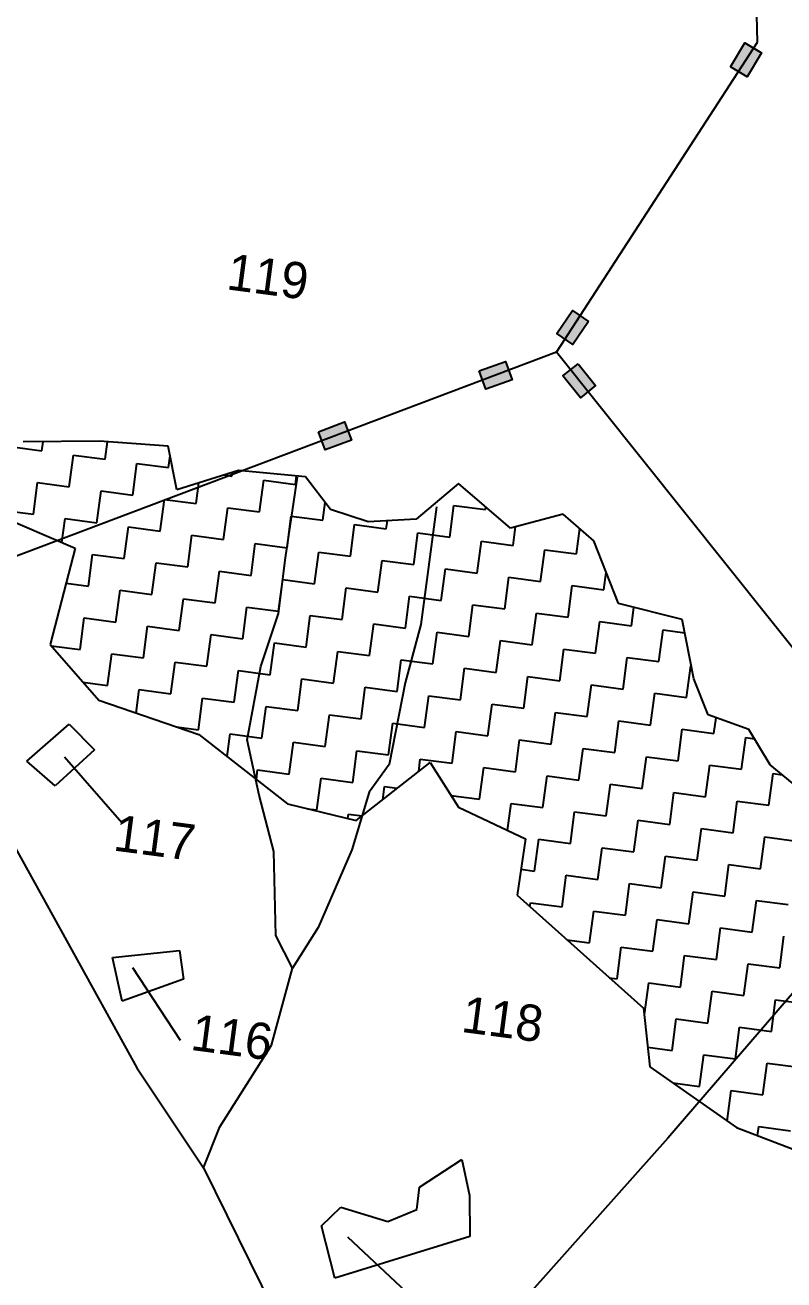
# Model space of a CAD drawing. Header units: metres. Extents: x 291537 to 296393, y 1982960 to 1986703.
# Drawn here: x 292059 to 292446, y 1984246 to 1984887 of the extents above; entities that cross this region are included whole.
import ezdxf

# ---------------------------------------------------------------- set-up
doc = ezdxf.new("R2010")
doc.units = ezdxf.units.M
for name, color, linetype in [('LINE_WATER', 4, 'Continuous'), ('POLY_HATCH', 12, 'Continuous'), ('POLY_PARCEL', 6, 'Continuous'), ('TEXT_PARCEL', 7, 'Continuous'), ('V_BOUND_LINE', 7, 'Continuous')]:
    doc.layers.add(name, color=color, linetype=linetype)
doc.styles.get("Standard").update_dxf_attribs({"font": 'simplex.shx'})
doc.styles.add('TEXT_MAP', font='')
doc.styles.get('TEXT_MAP').set_extended_font_data('Kruti Dev 050')
doc.dimstyles.get("Standard").update_dxf_attribs({"dimtxt": 0.18, "dimasz": 0.18, "dimexe": 0.18, "dimexo": 0.0625, "dimgap": 0.09, "dimtad": 0, "dimtih": 1, "dimtoh": 1, "dimdec": 4, "dimzin": 0, "dimdsep": 46, "dimtxsty": 'Standard', "dimcen": 0.09, "dimadec": 0, "dimazin": 0, "dimtfac": 1, "dimtdec": 4, "dimtofl": 0, "dimtmove": 0, "dimatfit": 3, "dimfxl": 1, "dimtolj": 1, "dimtzin": 0, "dimarcsym": 0})

msp = doc.modelspace()

# ---------------------------------------------------------------- hatches: boundary and pattern name
for points in [[(292434.77, 1984872.94), (292426.27, 1984878.02), (292418.92, 1984865.73), (292427.43, 1984860.65)], [(292330.21, 1984729.58), (292338.4, 1984724), (292346.47, 1984735.83), (292338.28, 1984741.41)], [(292307.37, 1984706.02), (292304.04, 1984715.35), (292290.56, 1984710.54), (292293.89, 1984701.21)], [(292342.33, 1984696.82), (292350.07, 1984703), (292341.13, 1984714.19), (292333.39, 1984708.01)], [(292225.32, 1984675.23), (292221.83, 1984684.5), (292208.43, 1984679.45), (292211.92, 1984670.18)]]:
    msp.add_hatch(color=256).paths.add_polyline_path(points)

# ---------------------------------------------------------------- linework, layer by layer
for points in [[(292418.92, 1984865.73), (292426.27, 1984878.02), (292434.77, 1984872.94), (292427.43, 1984860.65)], [(292346.47, 1984735.83), (292338.4, 1984724), (292330.21, 1984729.58), (292338.28, 1984741.41)], [(292290.56, 1984710.54), (292304.04, 1984715.35), (292307.37, 1984706.02), (292293.89, 1984701.21)], [(292341.13, 1984714.19), (292350.07, 1984703), (292342.33, 1984696.82), (292333.39, 1984708.01)], [(292208.43, 1984679.45), (292221.83, 1984684.5), (292225.32, 1984675.23), (292211.92, 1984670.18)]]:
    msp.add_lwpolyline(points, close=True)
at = {"layer": 'LINE_WATER'}
for p, q in [((292191.66, 1984615.1), (292197.71, 1984656.24)), ((292268.72, 1984641.17), (292260.76, 1984581.03)), ((292188.09, 1984586.6), (292191.66, 1984615.1)), ((292179.05, 1984559.63), (292188.09, 1984586.6)), ((292260.76, 1984581.03), (292252.77, 1984551.29)), ((292172.05, 1984522.05), (292179.05, 1984559.63)), ((292252.77, 1984551.29), (292244.62, 1984509.61)), ((292178.26, 1984493.88), (292172.05, 1984522.05)), ((292244.62, 1984509.61), (292234.42, 1984495.36)), ((292185.61, 1984465.14), (292178.26, 1984493.88)), ((292234.42, 1984495.36), (292225.46, 1984465.95)), ((292186.62, 1984422.25), (292185.61, 1984465.14)), ((292225.46, 1984465.95), (292208.24, 1984426.28)), ((292195.16, 1984405.52), (292186.62, 1984422.25)), ((292208.24, 1984426.28), (292195.16, 1984405.52)), ((292184.48, 1984366.21), (292195.16, 1984405.52)), ((292158.08, 1984324.51), (292184.48, 1984366.21)), ((292184.48, 1984366.21), (292184.48, 1984366.21)), ((292149.73, 1984303.59), (292158.08, 1984324.51))]:
    msp.add_line(p, q, dxfattribs=at)
at = {"layer": 'POLY_HATCH', "linetype": 'Continuous'}
for p, q in [((292050.94, 1984671.84), (292067.14, 1984669.7)), ((292067.14, 1984669.7), (292067.75, 1984674.35)), ((292099.52, 1984665.41), (292100.71, 1984674.35)), ((292081.19, 1984651.36), (292083.33, 1984667.55)), ((292083.33, 1984667.55), (292099.52, 1984665.41)), ((292131.91, 1984661.13), (292132.71, 1984667.14)), ((292113.57, 1984647.08), (292115.72, 1984663.27)), ((292115.72, 1984663.27), (292131.91, 1984661.13)), ((292164.3, 1984656.84), (292164.54, 1984658.7)), ((292062.85, 1984637.31), (292064.99, 1984653.5)), ((292064.99, 1984653.5), (292081.19, 1984651.36)), ((292145.96, 1984642.79), (292147.35, 1984653.32)), ((292160.29, 1984657.37), (292164.3, 1984656.84)), ((292178.35, 1984638.51), (292180.49, 1984654.7)), ((292180.49, 1984654.7), (292196.68, 1984652.56)), ((292196.68, 1984652.56), (292197.25, 1984656.89)), ((292095.24, 1984633.02), (292097.38, 1984649.22)), ((292097.38, 1984649.22), (292113.57, 1984647.08)), ((292046.66, 1984639.45), (292062.85, 1984637.31)), ((292127.62, 1984628.74), (292129.77, 1984644.93)), ((292129.77, 1984644.93), (292145.96, 1984642.79)), ((292160.01, 1984624.45), (292162.15, 1984640.65)), ((292162.15, 1984640.65), (292178.35, 1984638.51)), ((292210.73, 1984634.22), (292211.94, 1984643.33)), ((292275.5, 1984625.65), (292277.65, 1984641.84)), ((292277.65, 1984641.84), (292293.84, 1984639.7)), ((292293.84, 1984639.7), (292294.01, 1984640.95)), ((292077.41, 1984622.85), (292079.04, 1984635.17)), ((292079.04, 1984635.17), (292095.24, 1984633.02)), ((292192.4, 1984620.17), (292194.54, 1984636.36)), ((292194.54, 1984636.36), (292210.73, 1984634.22)), ((292243.12, 1984629.94), (292243.66, 1984634.01)), ((292109.29, 1984614.69), (292111.43, 1984630.88)), ((292111.43, 1984630.88), (292127.62, 1984628.74)), ((292141.67, 1984610.4), (292143.82, 1984626.6)), ((292143.82, 1984626.6), (292160.01, 1984624.45)), ((292224.78, 1984615.88), (292226.93, 1984632.08)), ((292226.93, 1984632.08), (292243.12, 1984629.94)), ((292257.17, 1984611.6), (292259.31, 1984627.79)), ((292259.31, 1984627.79), (292275.5, 1984625.65)), ((292307.89, 1984621.37), (292309.15, 1984630.92)), ((292340.28, 1984617.08), (292341.99, 1984629.99)), ((292174.06, 1984606.12), (292176.2, 1984622.31)), ((292176.2, 1984622.31), (292192.4, 1984620.17)), ((292289.56, 1984607.31), (292291.7, 1984623.51)), ((292291.7, 1984623.51), (292307.89, 1984621.37)), ((292090.95, 1984600.64), (292093.1, 1984616.83)), ((292093.1, 1984616.83), (292109.29, 1984614.69)), ((292206.45, 1984601.83), (292208.59, 1984618.03)), ((292208.59, 1984618.03), (292224.78, 1984615.88)), ((292238.83, 1984597.55), (292240.98, 1984613.74)), ((292240.98, 1984613.74), (292257.17, 1984611.6)), ((292321.94, 1984603.03), (292324.08, 1984619.22)), ((292324.08, 1984619.22), (292340.28, 1984617.08)), ((292123.34, 1984596.35), (292125.48, 1984612.55)), ((292125.48, 1984612.55), (292141.67, 1984610.4)), ((292155.73, 1984592.07), (292157.87, 1984608.26)), ((292157.87, 1984608.26), (292174.06, 1984606.12)), ((292271.22, 1984593.26), (292273.36, 1984609.46)), ((292273.36, 1984609.46), (292289.56, 1984607.31)), ((292354.33, 1984598.74), (292355.5, 1984607.61)), ((292079.57, 1984602.14), (292090.95, 1984600.64)), ((292188.11, 1984587.78), (292190.25, 1984603.98)), ((292190.25, 1984603.98), (292206.45, 1984601.83)), ((292303.61, 1984588.98), (292305.75, 1984605.17)), ((292305.75, 1984605.17), (292321.94, 1984603.03)), ((292335.99, 1984584.69), (292338.13, 1984600.89)), ((292338.13, 1984600.89), (292354.33, 1984598.74)), ((292105, 1984582.3), (292107.15, 1984598.5)), ((292107.15, 1984598.5), (292123.34, 1984596.35)), ((292220.5, 1984583.5), (292222.64, 1984599.69)), ((292222.64, 1984599.69), (292238.83, 1984597.55)), ((292252.88, 1984579.21), (292255.03, 1984595.41)), ((292255.03, 1984595.41), (292271.22, 1984593.26)), ((292137.39, 1984578.02), (292139.53, 1984594.21)), ((292139.53, 1984594.21), (292155.73, 1984592.07)), ((292169.78, 1984573.73), (292171.92, 1984589.93)), ((292171.92, 1984589.93), (292188.11, 1984587.78)), ((292285.27, 1984574.93), (292287.41, 1984591.12)), ((292287.41, 1984591.12), (292303.61, 1984588.98)), ((292368.38, 1984580.41), (292369.62, 1984589.77)), ((292086.67, 1984568.25), (292088.81, 1984584.45)), ((292088.81, 1984584.45), (292105, 1984582.3)), ((292202.16, 1984569.45), (292204.3, 1984585.64)), ((292204.3, 1984585.64), (292220.5, 1984583.5)), ((292317.66, 1984570.64), (292319.8, 1984586.84)), ((292319.8, 1984586.84), (292335.99, 1984584.69)), ((292350.04, 1984566.36), (292352.19, 1984582.55)), ((292352.19, 1984582.55), (292368.38, 1984580.41)), ((292119.05, 1984563.97), (292121.2, 1984580.16)), ((292121.2, 1984580.16), (292137.39, 1984578.02)), ((292151.44, 1984559.68), (292153.58, 1984575.88)), ((292153.58, 1984575.88), (292169.78, 1984573.73)), ((292234.55, 1984565.16), (292236.69, 1984581.36)), ((292236.69, 1984581.36), (292252.88, 1984579.21)), ((292266.93, 1984560.88), (292269.08, 1984577.07)), ((292269.08, 1984577.07), (292285.27, 1984574.93)), ((292382.43, 1984562.07), (292384.57, 1984578.27)), ((292384.57, 1984578.27), (292395.65, 1984576.8)), ((292071.87, 1984570.21), (292086.67, 1984568.25)), ((292183.83, 1984555.4), (292185.97, 1984571.59)), ((292185.97, 1984571.59), (292202.16, 1984569.45)), ((292299.32, 1984556.59), (292301.46, 1984572.79)), ((292301.46, 1984572.79), (292317.66, 1984570.64)), ((292100.72, 1984549.92), (292102.86, 1984566.11)), ((292102.86, 1984566.11), (292119.05, 1984563.97)), ((292216.21, 1984551.11), (292218.36, 1984567.31)), ((292218.36, 1984567.31), (292234.55, 1984565.16)), ((292248.6, 1984546.83), (292250.74, 1984563.02)), ((292250.74, 1984563.02), (292266.93, 1984560.88)), ((292331.71, 1984552.31), (292333.85, 1984568.5)), ((292333.85, 1984568.5), (292350.04, 1984566.36)), ((292364.09, 1984548.02), (292366.24, 1984564.22)), ((292366.24, 1984564.22), (292382.43, 1984562.07)), ((292133.1, 1984545.63), (292135.25, 1984561.82)), ((292135.25, 1984561.82), (292151.44, 1984559.68)), ((292165.49, 1984541.35), (292167.63, 1984557.54)), ((292167.63, 1984557.54), (292183.83, 1984555.4)), ((292280.99, 1984542.54), (292283.13, 1984558.74)), ((292283.13, 1984558.74), (292299.32, 1984556.59)), ((292396.48, 1984543.74), (292398.62, 1984559.93)), ((292398.62, 1984559.93), (292398.91, 1984559.89)), ((292088.13, 1984551.58), (292100.72, 1984549.92)), ((292197.88, 1984537.06), (292200.02, 1984553.25)), ((292200.02, 1984553.25), (292216.21, 1984551.11)), ((292313.37, 1984538.26), (292315.51, 1984554.45)), ((292315.51, 1984554.45), (292331.71, 1984552.31)), ((292345.76, 1984533.97), (292347.9, 1984550.17)), ((292347.9, 1984550.17), (292364.09, 1984548.02)), ((292115.33, 1984535.81), (292116.91, 1984547.77)), ((292116.91, 1984547.77), (292133.1, 1984545.63)), ((292147.16, 1984527.3), (292149.3, 1984543.49)), ((292149.3, 1984543.49), (292165.49, 1984541.35)), ((292230.26, 1984532.78), (292232.41, 1984548.97)), ((292232.41, 1984548.97), (292248.6, 1984546.83)), ((292262.65, 1984528.49), (292264.79, 1984544.68)), ((292264.79, 1984544.68), (292280.99, 1984542.54)), ((292378.14, 1984529.69), (292380.29, 1984545.88)), ((292380.29, 1984545.88), (292396.48, 1984543.74)), ((292179.54, 1984523.01), (292181.68, 1984539.2)), ((292181.68, 1984539.2), (292197.88, 1984537.06)), ((292295.04, 1984524.21), (292297.18, 1984540.4)), ((292297.18, 1984540.4), (292313.37, 1984538.26)), ((292211.93, 1984518.73), (292214.07, 1984534.92)), ((292214.07, 1984534.92), (292230.26, 1984532.78)), ((292244.31, 1984514.44), (292246.46, 1984530.63)), ((292246.46, 1984530.63), (292262.65, 1984528.49)), ((292327.42, 1984519.92), (292329.56, 1984536.11)), ((292329.56, 1984536.11), (292345.76, 1984533.97)), ((292359.81, 1984515.64), (292361.95, 1984531.83)), ((292361.95, 1984531.83), (292378.14, 1984529.69)), ((292410.53, 1984525.4), (292411.59, 1984533.43)), ((292135.92, 1984528.78), (292147.16, 1984527.3)), ((292161.81, 1984513.54), (292163.35, 1984525.15)), ((292163.35, 1984525.15), (292179.54, 1984523.01)), ((292276.7, 1984510.16), (292278.84, 1984526.35)), ((292278.84, 1984526.35), (292295.04, 1984524.21)), ((292392.19, 1984511.35), (292394.34, 1984527.54)), ((292394.34, 1984527.54), (292410.53, 1984525.4)), ((292193.59, 1984504.68), (292195.73, 1984520.87)), ((292195.73, 1984520.87), (292211.93, 1984518.73)), ((292309.09, 1984505.87), (292311.23, 1984522.06)), ((292311.23, 1984522.06), (292327.42, 1984519.92)), ((292341.47, 1984501.59), (292343.62, 1984517.78)), ((292343.62, 1984517.78), (292359.81, 1984515.64)), ((292424.58, 1984507.07), (292426.72, 1984523.26)), ((292426.72, 1984523.26), (292431.21, 1984522.67)), ((292225.98, 1984500.39), (292228.12, 1984516.58)), ((292228.12, 1984516.58), (292244.31, 1984514.44)), ((292259.67, 1984505.99), (292260.51, 1984512.3)), ((292260.51, 1984512.3), (292276.7, 1984510.16)), ((292373.86, 1984497.3), (292376, 1984513.49)), ((292376, 1984513.49), (292392.19, 1984511.35)), ((292176.74, 1984501.86), (292177.4, 1984506.82)), ((292177.4, 1984506.82), (292193.59, 1984504.68)), ((292290.75, 1984491.82), (292292.89, 1984508.01)), ((292292.89, 1984508.01), (292309.09, 1984505.87)), ((292406.25, 1984493.02), (292408.39, 1984509.21)), ((292408.39, 1984509.21), (292424.58, 1984507.07)), ((292438.63, 1984488.73), (292440.77, 1984504.92)), ((292440.77, 1984504.92), (292445.37, 1984504.32)), ((292207.64, 1984486.34), (292209.79, 1984502.53)), ((292209.79, 1984502.53), (292225.98, 1984500.39)), ((292241.28, 1984491.54), (292242.17, 1984498.25)), ((292242.17, 1984498.25), (292248.71, 1984497.38)), ((292323.14, 1984487.54), (292325.28, 1984503.73)), ((292325.28, 1984503.73), (292341.47, 1984501.59)), ((292355.52, 1984483.25), (292357.67, 1984499.44)), ((292357.67, 1984499.44), (292373.86, 1984497.3)), ((292276.13, 1984493.76), (292290.75, 1984491.82)), ((292387.91, 1984478.97), (292390.05, 1984495.16)), ((292390.05, 1984495.16), (292406.25, 1984493.02)), ((292202.81, 1984486.98), (292207.64, 1984486.34)), ((292305.12, 1984475.9), (292306.94, 1984489.68)), ((292306.94, 1984489.68), (292323.14, 1984487.54)), ((292337.19, 1984469.2), (292339.33, 1984485.39)), ((292339.33, 1984485.39), (292355.52, 1984483.25)), ((292420.3, 1984474.68), (292422.44, 1984490.87)), ((292422.44, 1984490.87), (292438.63, 1984488.73)), ((292223.54, 1984481.97), (292223.84, 1984484.2)), ((292223.84, 1984484.2), (292230.77, 1984483.28)), ((292369.57, 1984464.91), (292371.72, 1984481.11)), ((292371.72, 1984481.11), (292387.91, 1984478.97)), ((292401.96, 1984460.63), (292404.1, 1984476.82)), ((292404.1, 1984476.82), (292420.3, 1984474.68)), ((292434.35, 1984456.34), (292436.49, 1984472.54)), ((292436.49, 1984472.54), (292452.68, 1984470.4)), ((292318.85, 1984455.15), (292320.99, 1984471.34)), ((292320.99, 1984471.34), (292337.19, 1984469.2)), ((292351.24, 1984450.86), (292353.38, 1984467.06)), ((292353.38, 1984467.06), (292369.57, 1984464.91)), ((292383.62, 1984446.58), (292385.77, 1984462.77)), ((292385.77, 1984462.77), (292401.96, 1984460.63)), ((292311.87, 1984456.07), (292318.85, 1984455.15)), ((292416.01, 1984442.29), (292418.15, 1984458.49)), ((292418.15, 1984458.49), (292434.35, 1984456.34)), ((292332.9, 1984436.81), (292335.05, 1984453.01)), ((292335.05, 1984453.01), (292351.24, 1984450.86)), ((292365.29, 1984432.53), (292367.43, 1984448.72)), ((292367.43, 1984448.72), (292383.62, 1984446.58)), ((292397.68, 1984428.24), (292399.82, 1984444.44)), ((292399.82, 1984444.44), (292416.01, 1984442.29)), ((292316.44, 1984436.92), (292316.71, 1984438.96)), ((292316.71, 1984438.96), (292332.9, 1984436.81)), ((292346.95, 1984418.48), (292349.1, 1984434.67)), ((292349.1, 1984434.67), (292365.29, 1984432.53)), ((292430.06, 1984423.96), (292432.2, 1984440.15)), ((292432.2, 1984440.15), (292448.4, 1984438.01)), ((292379.34, 1984414.19), (292381.48, 1984430.39)), ((292381.48, 1984430.39), (292397.68, 1984428.24)), ((292411.73, 1984409.91), (292413.87, 1984426.1)), ((292413.87, 1984426.1), (292430.06, 1984423.96)), ((292444.11, 1984405.62), (292446.25, 1984421.82)), ((292335.39, 1984420.01), (292346.95, 1984418.48)), ((292361, 1984400.14), (292363.15, 1984416.34)), ((292363.15, 1984416.34), (292379.34, 1984414.19)), ((292393.39, 1984395.86), (292395.53, 1984412.05)), ((292395.53, 1984412.05), (292411.73, 1984409.91)), ((292425.78, 1984391.57), (292427.92, 1984407.77)), ((292427.92, 1984407.77), (292444.11, 1984405.62)), ((292357.06, 1984400.66), (292361, 1984400.14)), ((292375.05, 1984381.81), (292377.2, 1984398)), ((292377.2, 1984398), (292393.39, 1984395.86)), ((292407.44, 1984377.52), (292409.58, 1984393.71)), ((292409.58, 1984393.71), (292425.78, 1984391.57)), ((292439.83, 1984373.24), (292441.97, 1984389.43)), ((292441.97, 1984389.43), (292458.16, 1984387.29)), ((292374.85, 1984381.83), (292375.05, 1984381.81)), ((292389.1, 1984363.47), (292391.25, 1984379.66)), ((292391.25, 1984379.66), (292407.44, 1984377.52)), ((292421.49, 1984359.19), (292423.63, 1984375.38)), ((292423.63, 1984375.38), (292439.83, 1984373.24)), ((292376.7, 1984365.11), (292389.1, 1984363.47)), ((292403.16, 1984345.14), (292405.3, 1984361.33)), ((292405.3, 1984361.33), (292421.49, 1984359.19)), ((292435.54, 1984340.85), (292437.68, 1984357.04)), ((292437.68, 1984357.04), (292453.88, 1984354.9)), ((292389.58, 1984346.93), (292403.16, 1984345.14)), ((292417.29, 1984327.46), (292419.35, 1984342.99)), ((292419.35, 1984342.99), (292435.54, 1984340.85)), ((292432.79, 1984320.02), (292433.4, 1984324.66)), ((292433.4, 1984324.66), (292449.59, 1984322.51))]:
    msp.add_line(p, q, dxfattribs=at)
at = {"layer": 'POLY_HATCH'}
for p, q in [((292096.61, 1984674.65), (292057.68, 1984674.25)), ((292131.74, 1984672.13), (292096.61, 1984674.65)), ((292136.05, 1984649.79), (292131.74, 1984672.13)), ((292167.7, 1984659.69), (292136.05, 1984649.79)), ((292201.88, 1984656.45), (292167.7, 1984659.69)), ((292214.63, 1984639.82), (292201.88, 1984656.45)), ((292280.03, 1984652.94), (292258.42, 1984634.88)), ((292306.51, 1984630.22), (292280.03, 1984652.94)), ((292028.04, 1984644.01), (292084.24, 1984619.92)), ((292233.87, 1984633.43), (292214.63, 1984639.82)), ((292258.42, 1984634.88), (292233.87, 1984633.43)), ((292333.52, 1984637.32), (292306.51, 1984630.22)), ((292349.23, 1984623.72), (292333.52, 1984637.32)), ((292084.24, 1984619.92), (292071.34, 1984570.82)), ((292361.67, 1984591.75), (292349.23, 1984623.72)), ((292394.34, 1984583.59), (292361.67, 1984591.75)), ((292400.17, 1984553.36), (292394.34, 1984583.59)), ((292071.34, 1984570.82), (292096.2, 1984542.34)), ((292407.55, 1984534.87), (292400.17, 1984553.36)), ((292096.2, 1984542.34), (292147.3, 1984524.9)), ((292428.36, 1984527.42), (292407.55, 1984534.87)), ((292147.3, 1984524.9), (292192.6, 1984489.45)), ((292439.21, 1984509.33), (292428.36, 1984527.42)), ((292227.8, 1984480.95), (292265.47, 1984510.55)), ((292265.47, 1984510.55), (292279.96, 1984487.71)), ((292457.34, 1984494.55), (292439.21, 1984509.33)), ((292192.6, 1984489.45), (292227.8, 1984480.95)), ((292279.96, 1984487.71), (292314.16, 1984471.65)), ((292314.16, 1984471.65), (292309.91, 1984442.75)), ((292309.91, 1984442.75), (292374.49, 1984385.11)), ((292374.49, 1984385.11), (292377.8, 1984355.21)), ((292377.8, 1984355.21), (292421.98, 1984324.17)), ((292421.98, 1984324.17), (292471.18, 1984305.28))]:
    msp.add_line(p, q, dxfattribs=at)
at = {"layer": 'POLY_PARCEL'}
for p, q in [((292432.68, 1984878.34), (292432.28, 1984899.13)), ((292330.13, 1984720.03), (292432.68, 1984878.34)), ((292330.13, 1984720.03), (292010.09, 1984599.39)), ((292523.82, 1984477.55), (292330.13, 1984720.03)), ((292059.51, 1984511.25), (292081.09, 1984530.17)), ((292081.09, 1984530.17), (292094.07, 1984517.03)), ((292074.01, 1984498.59), (292059.51, 1984511.25)), ((292094.07, 1984517.03), (292074.01, 1984498.59)), ((292523.82, 1984477.55), (292386.97, 1984318.72)), ((292103.26, 1984411.01), (292137.45, 1984414.59)), ((292108.18, 1984388.6), (292103.26, 1984411.01)), ((292137.45, 1984414.59), (292139.57, 1984399.99)), ((292139.57, 1984399.99), (292108.18, 1984388.6)), ((292386.97, 1984318.72), (292252.04, 1984167.65)), ((292260.08, 1984293.63), (292281.78, 1984307.84)), ((292281.78, 1984307.84), (292285.67, 1984289.39)), ((292258.66, 1984282.29), (292260.08, 1984293.63)), ((292285.67, 1984289.39), (292285.81, 1984268.54)), ((292209.96, 1984273.96), (292219.86, 1984283.5)), ((292219.86, 1984283.5), (292243.92, 1984276.13)), ((292243.92, 1984276.13), (292258.66, 1984282.29)), ((292216.76, 1984247.19), (292209.96, 1984273.96)), ((292285.81, 1984268.54), (292216.76, 1984247.19))]:
    msp.add_line(p, q, dxfattribs=at)
at = {"layer": 'V_BOUND_LINE'}
for p, q in [((292021.43, 1984525.05), (292115.67, 1984354.72)), ((292115.67, 1984354.72), (292149.73, 1984303.59)), ((292149.73, 1984303.59), (292186.81, 1984228.33))]:
    msp.add_line(p, q, dxfattribs=at)

# ---------------------------------------------------------------- texts
at = {"layer": 'TEXT_PARCEL', "style": 'TEXT_MAP'}
for s, p in [('119', (292161, 1984752.24)), ('117', (292103.18, 1984465.69)), ('118', (292280.92, 1984373.05)), ('116', (292142.61, 1984363.87))]:
    msp.add_text(s, height=18.521, rotation=352.46292, dxfattribs=at).set_placement(p)

# ---------------------------------------------------------------- leaders
for points in [[(292108, 1984479.82), (292078.68, 1984513.2)], [(292137.94, 1984368.54), (292113.69, 1984405.77)], [(292255.96, 1984237.78), (292223.49, 1984268.12)]]:
    msp.add_leader(points, dimstyle='Standard', override={"dimtxt": 2.5, "dimasz": 2.5, "dimexe": 1.25, "dimexo": 0.625, "dimgap": 0.625, "dimtad": 1, "dimtih": 0, "dimtoh": 0, "dimzin": 8, "dimcen": 2.5, "dimtofl": 1})

doc.saveas('drawing.dxf')
